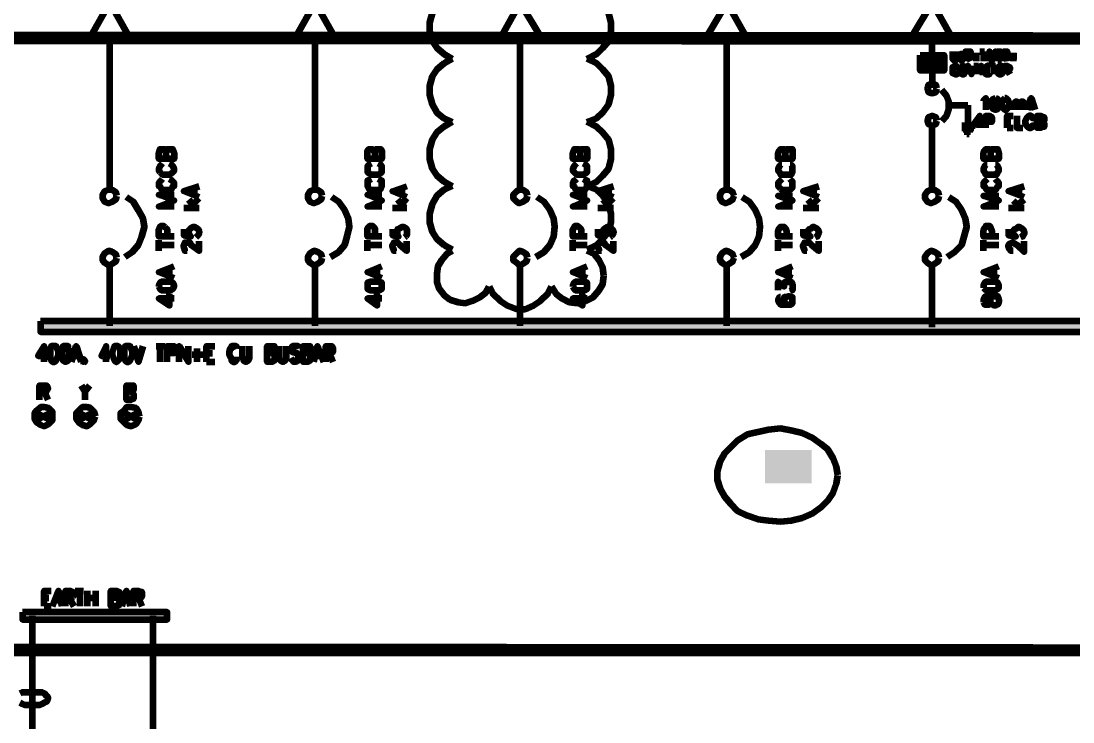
# Model space of a CAD drawing. Header units: inches. Extents: x 16 to 776, y 37 to 575.
# Drawn here: x 89.6 to 236.5, y 226.7 to 324.6 of the extents above; entities that cross this region are included whole.
import ezdxf

# ---------------------------------------------------------------- set-up
doc = ezdxf.new("R2010")
doc.units = ezdxf.units.IN
doc.header["$MEASUREMENT"] = 0
for name, color, linetype, lineweight in [('H', 7, 'CONTINUOUS', 100), ('P', 250, 'CONTINUOUS', 100), ('Text', 250, 'CONTINUOUS', 100)]:
    doc.layers.add(name, color=color, linetype=linetype, lineweight=lineweight)
doc.styles.get("Standard").update_dxf_attribs({"font": 'txt', "width": 0.75})

msp = doc.modelspace()

# ---------------------------------------------------------------- hatches: boundary and pattern name
at = {"layer": 'H', "linetype": 'Continuous'}
for color, points in [(0, [(83.83, 322.67), (83.83, 321.83), (378, 322.5)]), (0, [(83.83, 321.83), (378, 322.5), (378, 321.67)]), (0, [(92.33, 282.67), (92.33, 281.17), (373, 282.67)]), (0, [(92.33, 281.17), (373, 282.67), (373, 281.17)]), (7, [(193.5, 260), (200, 260), (193.5, 264.67)]), (7, [(200, 260), (200, 264.67), (193.5, 264.67)]), (0, [(89.83, 242), (89.83, 241), (110, 242)]), (0, [(89.83, 241), (110, 242), (110, 241)]), (0, [(378, 237), (83.83, 236.33), (83.83, 237.17)]), (0, [(378, 236.33), (378, 237), (83.83, 236.33)])]:
    msp.add_hatch(color=color, dxfattribs=at).paths.add_polyline_path(points)

# ---------------------------------------------------------------- linework, layer by layer
at = {"layer": 'P', "color": 1, "linetype": 'Continuous'}
for points in [[(149.83, 328.17), (148.67, 327.67), (147.67, 326.83), (147, 325.67), (146.67, 324.33), (146.67, 323.17), (147, 321.83), (147.67, 320.83), (148.67, 320), (149.83, 319.33)], [(168.67, 319.33), (170, 320), (170.83, 320.83), (171.67, 321.83), (172, 323.17), (172, 324.33), (171.67, 325.67), (170.83, 326.83), (170, 327.67), (168.67, 328.17)], [(149.83, 319.33), (148.67, 318.67), (147.67, 317.83), (147, 316.83), (146.67, 315.5), (146.67, 314.33), (147, 313), (147.67, 311.83), (148.67, 311), (149.83, 310.5)], [(168.67, 310.5), (170, 311), (170.83, 311.83), (171.67, 313), (172, 314.33), (172, 315.5), (171.67, 316.83), (170.83, 317.83), (170, 318.67), (168.67, 319.33)], [(149.83, 310.5), (148.67, 309.83), (147.67, 309), (147, 308), (146.67, 306.67), (146.67, 305.33), (147, 304), (147.67, 303), (148.67, 302.17), (149.83, 301.5)], [(168.67, 301.5), (170, 302.17), (170.83, 303), (171.67, 304), (172, 305.33), (172, 306.67), (171.67, 308), (170.83, 309), (170, 309.83), (168.67, 310.5)], [(149.83, 301.5), (148.67, 301), (147.67, 300.17), (147, 299), (146.67, 297.67), (146.67, 296.5), (147, 295.17), (147.67, 294.17), (148.67, 293.33), (149.83, 292.67)], [(168.67, 292.67), (170, 293.33), (170.83, 294.17), (171.67, 295.17), (172, 296.5), (172, 297.67), (171.67, 299), (170.83, 300.17), (170, 301), (168.67, 301.5)], [(149.83, 292.5), (149, 292), (148.33, 291.17), (147.83, 290.33), (147.67, 289.33), (147.67, 288.17), (148, 287.17), (148.67, 286.33), (149.5, 285.67), (150.67, 285.33), (151.67, 285.17), (152.67, 285.5), (153.67, 286), (154.5, 286.67), (155, 287.5)], [(171, 289), (170.83, 290.17), (170.33, 291.17), (169.67, 292), (168.67, 292.5)], [(163.67, 287.5), (164.33, 286.5), (165.17, 285.83), (166.17, 285.33), (167.33, 285.17), (168.5, 285.5), (169.5, 286), (170.33, 287), (170.83, 287.83), (171, 289)], [(155, 287.5), (155.5, 286.5), (156.5, 285.5), (157.5, 284.83), (158.83, 284.33), (160, 284.33), (161.17, 284.83), (162.17, 285.5), (163.17, 286.5), (163.67, 287.5)], [(203.67, 261.17), (203.5, 262.33), (203, 263.5), (202.33, 264.67), (201.33, 265.5), (200.17, 266.33), (198.67, 267), (197.33, 267.33), (195.67, 267.67), (194, 267.5), (192.5, 267.17), (191, 266.83), (189.67, 266), (188.67, 265), (187.83, 264.17), (187.17, 263), (186.83, 261.67), (186.83, 260.5), (187.17, 259.33), (187.83, 258.17), (188.67, 257.17), (189.67, 256.17), (191, 255.5), (192.5, 255), (194, 254.83), (195.67, 254.67), (197.17, 254.83), (198.67, 255.17), (200.17, 255.83), (201.33, 256.67), (202.33, 257.67), (203, 258.67), (203.5, 260), (203.67, 261.17)]]:
    msp.add_lwpolyline(points, dxfattribs=at)
at = {"layer": 'P', "color": 0, "linetype": 'Continuous'}
for points in [[(102, 327.17), (99.17, 322.17), (104.83, 322.17), (102, 327.17)], [(130.67, 327.17), (127.83, 322.17), (133.5, 322.17), (130.67, 327.17)], [(159.33, 327.17), (156.5, 322.17), (162.33, 322.17), (159.33, 327.17)], [(188.17, 327.17), (185.17, 322.17), (191, 322.17), (188.17, 327.17)], [(216.83, 327.17), (213.83, 322.17), (219.67, 322.17), (216.83, 327.17)], [(83.83, 322.67), (83.83, 321.83), (378, 321.67), (378, 322.5), (83.83, 322.67)], [(102, 301), (102, 322.17)], [(130.67, 301), (130.67, 322.17)], [(159.33, 301), (159.33, 322.17)], [(188.17, 301), (188.17, 322.17)], [(216.83, 319.83), (216.83, 322.17)], [(219.67, 320.33), (219.67, 319.5), (219.67, 319.33), (219.83, 319.17), (220, 319), (220, 319), (220.17, 319.17), (220.33, 319.33), (220.33, 319.5), (220.33, 320.33)], [(220.5, 320.33), (221, 319), (221.33, 320.33)], [(221.5, 319), (221.5, 320.33), (222, 320.33), (222.17, 320.33), (222.17, 320.17), (222.17, 320), (222.17, 320), (222.17, 320), (222.17, 319.83), (222, 319.83), (221.5, 319.83)], [(223.5, 320.33), (224.17, 320.33)], [(224, 320.33), (224, 319)], [(224.33, 320.33), (224.33, 319)], [(224.83, 319), (224.83, 320.33), (225.17, 319), (225.67, 320.33), (225.67, 319)], [(226, 319), (226, 320.33), (226.5, 320.33)], [(226.83, 319), (226.83, 320.33), (227.17, 320.33), (227.33, 320.33), (227.33, 320.17), (227.33, 320), (227.33, 320), (227.33, 319.83), (227.17, 319.83), (226.83, 319.83)], [(215.17, 319.83), (218.5, 319.83), (218.5, 317.67), (215.17, 317.67), (215.17, 319.83)], [(215.33, 319.67), (216.17, 319.67), (216.17, 317.83), (215.33, 317.83), (215.33, 319.67)], [(216.5, 319.67), (217.17, 319.67), (217.17, 317.83), (216.5, 317.83), (216.5, 319.67)], [(217.5, 319.67), (218.33, 319.67), (218.33, 317.83), (217.5, 317.83), (217.5, 319.67)], [(221.83, 319.83), (222.17, 319)], [(222.5, 319.67), (223.33, 319.67)], [(223, 320.17), (223, 319)], [(226, 319.83), (226.33, 319.83)], [(226, 319), (226.5, 319)], [(227.17, 319.83), (227.33, 319)], [(227.83, 319.67), (228.67, 319.67)], [(228.17, 320.17), (228.17, 319)], [(216.83, 317.67), (216.83, 315.67)], [(220.5, 318.17), (220.33, 318.17), (220.17, 318.33), (220, 318.33), (220, 318.17), (219.83, 318.17), (219.67, 318.17), (219.67, 317.83), (219.67, 317.67), (219.67, 317.33), (219.83, 317.33), (220, 317.17), (220.17, 317.17), (220.33, 317.17), (220.33, 317.33), (220.5, 317.33)], [(221, 318.33), (221, 318.17), (220.83, 318.17), (220.83, 318.17), (220.67, 317.83), (220.67, 317.67), (220.83, 317.33), (220.83, 317.33), (221, 317.17), (221.17, 317.17), (221.33, 317.17), (221.33, 317.33), (221.33, 317.33), (221.33, 317.67), (221.33, 317.83), (221.33, 318.17), (221.33, 318.17), (221.33, 318.17), (221.17, 318.33), (221, 318.33)], [(221.83, 317.17), (221.83, 318.33), (222.33, 317.17), (222.33, 318.33)], [(222.67, 318.33), (223.33, 318.33)], [(223, 318.33), (223, 317.17)], [(223.33, 317.17), (223.67, 318.33), (224, 317.17)], [(223.5, 317.5), (224, 317.5)], [(225, 318.17), (224.83, 318.17), (224.83, 318.17), (224.83, 318.33), (224.5, 318.33), (224.33, 318.17), (224.33, 318.17), (224.33, 317.83), (224.33, 317.67), (224.33, 317.33), (224.33, 317.33), (224.33, 317.17), (224.5, 317.17), (224.83, 317.17), (224.83, 317.33), (225, 317.33)], [(225.17, 318.33), (225.67, 318.33)], [(225.5, 318.33), (225.5, 317.17)], [(226.17, 318.33), (226.17, 318.17), (226, 318.17), (226, 318.17), (226, 317.83), (226, 317.67), (226, 317.33), (226, 317.33), (226.17, 317.17), (226.5, 317.17), (226.5, 317.17), (226.67, 317.33), (226.67, 317.33), (226.67, 317.67), (226.67, 317.83), (226.67, 318.17), (226.67, 318.17), (226.5, 318.17), (226.5, 318.33), (226.17, 318.33)], [(227, 317.17), (227, 318.33), (227.33, 318.33), (227.67, 318.17), (227.67, 318.17), (227.67, 318), (227.67, 317.83), (227.33, 317.83), (227, 317.83)], [(227.33, 317.83), (227.67, 317.17)], [(217.5, 315.17), (217.33, 315.67), (216.83, 315.67), (216.33, 315.67), (216.17, 315.17), (216.33, 314.67), (216.83, 314.5), (217.33, 314.67), (217.5, 315.17)], [(218.17, 310.67), (218.83, 311.33), (219.17, 312.33), (219.17, 313.33), (218.83, 314.17), (218.17, 315)], [(224, 313.5), (224, 313.5), (224.33, 313.83), (224.33, 312.17)], [(225.67, 313.83), (225.33, 313.67), (225.17, 313.5), (225.17, 313), (225.17, 313), (225.17, 312.67), (225.33, 312.33), (225.67, 312.17), (225.67, 312.17), (226, 312.33), (226, 312.67), (226.17, 313), (226.17, 313), (226, 313.5), (226, 313.67), (225.67, 313.83), (225.67, 313.83)], [(227, 313.83), (226.83, 313.67), (226.67, 313.5), (226.5, 313), (226.5, 313), (226.67, 312.67), (226.83, 312.33), (227, 312.17), (227.17, 312.17), (227.33, 312.33), (227.5, 312.67), (227.67, 313), (227.67, 313), (227.5, 313.5), (227.33, 313.67), (227.17, 313.83), (227, 313.83)], [(228.17, 313.33), (228.17, 312.17)], [(228.17, 313), (228.33, 313.17), (228.5, 313.33), (228.67, 313.33), (228.83, 313.17), (229, 313), (229, 312.17)], [(229, 313), (229.17, 313.17), (229.33, 313.33), (229.5, 313.33), (229.67, 313.17), (229.67, 313), (229.67, 312.17)], [(230.17, 312.17), (230.67, 313.83), (231.17, 312.17)], [(219.17, 312.83), (221.83, 312.83)], [(221.83, 312.83), (221.83, 310)], [(230.33, 312.67), (231, 312.67)], [(217.5, 310.67), (217.33, 311.17), (216.83, 311.33), (216.33, 311.17), (216.17, 310.67), (216.33, 310.17), (216.83, 310), (217.33, 310.17), (217.5, 310.67)], [(216.83, 301), (216.83, 310)], [(221, 310), (222.83, 310)], [(223.5, 309.67), (223.5, 311.33), (222.67, 310.17), (223.83, 310.17)], [(224.33, 309.67), (224.33, 311.33), (224.83, 311.33), (225.17, 311.17), (225.17, 311.17), (225.17, 311), (225.17, 310.67), (225.17, 310.5), (225.17, 310.5), (224.83, 310.5), (224.33, 310.5)], [(227.33, 309.67), (227.33, 311.33), (228.17, 311.33)], [(227.33, 310.5), (227.83, 310.5)], [(228.67, 311.33), (228.67, 309.67), (229.5, 309.67)], [(231, 311), (230.83, 311), (230.83, 311.17), (230.67, 311.33), (230.33, 311.33), (230.17, 311.17), (230, 311), (230, 311), (229.83, 310.67), (229.83, 310.33), (230, 310), (230, 310), (230.17, 309.83), (230.33, 309.67), (230.67, 309.67), (230.83, 309.83), (230.83, 310), (231, 310)], [(232, 310.5), (232.33, 310.5), (232.5, 310.33), (232.5, 310.17), (232.5, 310), (232.5, 309.83), (232.33, 309.83), (232, 309.67), (231.5, 309.67), (231.5, 311.33), (232, 311.33), (232.33, 311.17), (232.5, 311.17), (232.5, 311), (232.5, 310.83), (232.5, 310.67), (232.33, 310.5), (232, 310.5), (231.5, 310.5)], [(221, 309.67), (222.67, 309.67)], [(221.17, 309.5), (222.5, 309.5)], [(221.33, 309.17), (222.17, 309.17)], [(221.5, 309.17), (222.17, 309.17)], [(221.67, 308.83), (222, 308.83)], [(221.83, 308.83), (221.83, 308.83), (221.83, 308.83)], [(227.33, 309.67), (228.17, 309.67)], [(109.83, 306.17), (110, 306.5), (110, 306.67), (110.33, 306.67), (110.5, 306.67), (110.83, 306.67), (110.83, 306.5), (111, 306.17), (111, 305.33), (108.83, 305.33), (108.83, 306.17), (109, 306.5), (109, 306.67), (109.17, 306.67), (109.5, 306.67), (109.67, 306.67), (109.67, 306.5), (109.83, 306.17), (109.83, 305.33)], [(139, 306.17), (139, 306.5), (139.17, 306.67), (139.33, 306.67), (139.67, 306.67), (139.83, 306.67), (140, 306.5), (140, 306.17), (140, 305.33), (138, 305.33), (138, 306.17), (138, 306.5), (138.17, 306.67), (138.33, 306.67), (138.67, 306.67), (138.67, 306.67), (138.83, 306.5), (139, 306.17), (139, 305.33)], [(167.67, 306.17), (167.83, 306.5), (167.83, 306.67), (168, 306.67), (168.33, 306.67), (168.67, 306.67), (168.67, 306.5), (168.67, 306.17), (168.67, 305.33), (166.67, 305.33), (166.67, 306.17), (166.83, 306.5), (166.83, 306.67), (167, 306.67), (167.33, 306.67), (167.5, 306.67), (167.5, 306.5), (167.67, 306.17), (167.67, 305.33)], [(196.33, 306.17), (196.5, 306.5), (196.5, 306.67), (196.83, 306.67), (197, 306.67), (197.33, 306.67), (197.33, 306.5), (197.33, 306.17), (197.33, 305.33), (195.33, 305.33), (195.33, 306.17), (195.5, 306.5), (195.67, 306.67), (195.67, 306.67), (196, 306.67), (196.17, 306.67), (196.17, 306.5), (196.33, 306.17), (196.33, 305.33)], [(225, 306.17), (225.17, 306.5), (225.17, 306.67), (225.5, 306.67), (225.67, 306.67), (226, 306.67), (226, 306.5), (226.17, 306.17), (226.17, 305.33), (224, 305.33), (224, 306.17), (224.17, 306.5), (224.33, 306.67), (224.33, 306.67), (224.67, 306.67), (224.83, 306.67), (225, 306.5), (225, 306.17), (225, 305.33)], [(109.33, 304.67), (109.17, 304.5), (109, 304.33), (108.83, 304), (108.83, 303.67), (109, 303.5), (109.17, 303.33), (109.33, 303.17), (109.67, 303.17), (110.17, 303.17), (110.33, 303.17), (110.67, 303.33), (110.83, 303.5), (111, 303.67), (111, 304), (110.83, 304.33), (110.67, 304.5), (110.33, 304.67)], [(138.5, 304.67), (138.17, 304.5), (138, 304.33), (138, 304), (138, 303.67), (138, 303.5), (138.17, 303.33), (138.5, 303.17), (138.67, 303.17), (139.33, 303.17), (139.5, 303.17), (139.83, 303.33), (140, 303.5), (140, 303.67), (140, 304), (140, 304.33), (139.83, 304.5), (139.5, 304.67)], [(167.17, 304.67), (167, 304.5), (166.83, 304.33), (166.67, 304), (166.67, 303.67), (166.83, 303.5), (167, 303.33), (167.17, 303.17), (167.5, 303.17), (168, 303.17), (168.17, 303.17), (168.5, 303.33), (168.67, 303.5), (168.67, 303.67), (168.67, 304), (168.67, 304.33), (168.5, 304.5), (168.17, 304.67)], [(195.83, 304.5), (195.67, 304.5), (195.5, 304.33), (195.33, 304), (195.33, 303.67), (195.5, 303.5), (195.67, 303.17), (195.83, 303.17), (196.17, 303.17), (196.67, 303.17), (197, 303.17), (197.17, 303.17), (197.33, 303.5), (197.33, 303.67), (197.33, 304), (197.33, 304.33), (197.17, 304.5), (197, 304.5)], [(224.5, 304.5), (224.33, 304.5), (224.17, 304.33), (224, 304), (224, 303.67), (224.17, 303.5), (224.33, 303.17), (224.5, 303.17), (224.83, 303.17), (225.33, 303.17), (225.67, 303.17), (225.83, 303.17), (226, 303.5), (226.17, 303.67), (226.17, 304), (226, 304.33), (225.83, 304.5), (225.67, 304.5)], [(109.33, 302.5), (109.17, 302.33), (109, 302.17), (108.83, 302), (108.83, 301.5), (109, 301.5), (109.17, 301.17), (109.33, 301), (109.67, 301), (110.17, 301), (110.33, 301), (110.67, 301.17), (110.83, 301.5), (111, 301.5), (111, 302), (110.83, 302.17), (110.67, 302.33), (110.33, 302.5)], [(114.5, 300), (112.33, 300.83), (114.5, 301.5)], [(113.83, 300.33), (113.83, 301.33)], [(138.5, 302.5), (138.17, 302.33), (138, 302.33), (138, 302), (138, 301.5), (138, 301.5), (138.17, 301.17), (138.5, 301), (138.67, 301), (139.33, 301), (139.5, 301), (139.83, 301.17), (140, 301.5), (140, 301.5), (140, 302), (140, 302.33), (139.83, 302.33), (139.5, 302.5)], [(143.5, 300), (141.5, 300.83), (143.5, 301.5)], [(142.83, 300.33), (142.83, 301.33)], [(167.17, 302.5), (167, 302.33), (166.83, 302.33), (166.67, 302), (166.67, 301.5), (166.83, 301.5), (167, 301.17), (167.17, 301), (167.5, 301), (168, 301), (168.17, 301), (168.5, 301.17), (168.67, 301.5), (168.67, 301.5), (168.67, 302), (168.67, 302.33), (168.5, 302.33), (168.17, 302.5)], [(172.33, 300), (170.17, 300.83), (172.33, 301.5)], [(171.67, 300.33), (171.67, 301.33)], [(195.83, 302.5), (195.67, 302.33), (195.5, 302.17), (195.33, 302), (195.33, 301.5), (195.5, 301.33), (195.67, 301.17), (195.83, 301), (196.17, 301), (196.67, 301), (197, 301), (197.17, 301.17), (197.33, 301.33), (197.33, 301.5), (197.33, 302), (197.33, 302.17), (197.17, 302.33), (197, 302.5)], [(201, 300), (198.83, 300.83), (201, 301.5)], [(200.33, 300.33), (200.33, 301.33)], [(224.5, 302.5), (224.33, 302.33), (224.17, 302.17), (224, 302), (224, 301.5), (224.17, 301.5), (224.33, 301.17), (224.5, 301), (224.83, 301), (225.33, 301), (225.67, 301), (225.83, 301.17), (226, 301.5), (226.17, 301.5), (226.17, 302), (226, 302.17), (225.83, 302.33), (225.67, 302.5)], [(229.67, 300), (227.5, 300.83), (229.67, 301.5)], [(229, 300.17), (229, 301.33)], [(103, 300.17), (102.83, 300.67), (102.33, 301), (101.83, 301), (101.33, 300.83), (101, 300.33), (101, 299.83), (101.33, 299.33), (101.83, 299.17), (102.33, 299.33), (102.83, 299.67), (103, 300.17)], [(104.17, 291.67), (105.17, 292.33), (106, 293.33), (106.5, 294.5), (106.83, 295.83), (106.67, 297), (106, 298.17), (105.33, 299.33), (104.33, 300)], [(111, 298.67), (108.83, 298.67), (111, 299.5), (108.83, 300.33), (111, 300.33)], [(113, 299.67), (114, 298.5)], [(113.67, 299), (114.5, 299.83)], [(131.67, 300.17), (131.5, 300.67), (131, 301), (130.5, 301), (130, 300.83), (129.67, 300.33), (129.67, 299.83), (130, 299.33), (130.5, 299.17), (131, 299.33), (131.5, 299.67), (131.67, 300.17)], [(132.83, 291.67), (134, 292.33), (134.83, 293.33), (135.17, 294.5), (135.5, 295.83), (135.33, 297), (134.83, 298.17), (134, 299.33), (133, 300)], [(140, 298.67), (138, 298.67), (140, 299.5), (138, 300.33), (140, 300.33)], [(142.17, 299.67), (143.17, 298.5)], [(142.83, 299), (143.5, 299.83)], [(160.33, 300.17), (160.17, 300.67), (159.67, 301), (159.17, 301), (158.83, 300.83), (158.33, 300.33), (158.33, 299.83), (158.83, 299.33), (159.17, 299.17), (159.67, 299.33), (160.17, 299.67), (160.33, 300.17)], [(161.5, 291.67), (162.67, 292.33), (163.5, 293.33), (164, 294.5), (164.17, 295.83), (164, 297), (163.5, 298.17), (162.67, 299.33), (161.67, 300)], [(168.67, 298.67), (166.67, 298.67), (168.67, 299.5), (166.67, 300.33), (168.67, 300.33)], [(170.83, 299.67), (171.83, 298.5)], [(171.5, 299), (172.33, 299.83)], [(189.17, 300.17), (189, 300.67), (188.5, 301), (188, 301), (187.5, 300.83), (187.17, 300.33), (187.17, 299.83), (187.5, 299.33), (188, 299.17), (188.5, 299.33), (189, 299.67), (189.17, 300.17)], [(190.17, 291.67), (191.33, 292.33), (192.17, 293.33), (192.67, 294.5), (192.83, 295.83), (192.67, 297), (192.17, 298.17), (191.33, 299.33), (190.33, 300)], [(197.33, 298.67), (195.33, 298.67), (197.33, 299.5), (195.33, 300.17), (197.33, 300.17)], [(199.5, 299.67), (200.5, 298.5)], [(200.17, 299), (201, 299.83)], [(217.83, 300.17), (217.67, 300.67), (217.17, 301), (216.67, 301), (216.17, 300.83), (215.83, 300.33), (215.83, 299.83), (216.17, 299.33), (216.67, 299.17), (217.17, 299.33), (217.67, 299.67), (217.83, 300.17)], [(219, 291.67), (220, 292.33), (221, 293.33), (221.33, 294.5), (221.67, 295.83), (221.5, 297), (221, 298.17), (220.17, 299.33), (219.17, 300)], [(226.17, 298.67), (224, 298.67), (226.17, 299.5), (224, 300.17), (226.17, 300.17)], [(228.83, 299), (229.67, 299.67)], [(112.33, 298.5), (114.5, 298.5)], [(141.5, 298.5), (143.5, 298.5)], [(170.17, 298.5), (172.33, 298.5)], [(198.83, 298.5), (201, 298.5)], [(227.5, 298.5), (229.67, 298.5)], [(228.17, 299.5), (229.17, 298.5)], [(111, 294.5), (108.83, 294.5), (108.83, 295.5), (109, 295.67), (109, 295.83), (109.17, 296), (109.5, 296), (109.67, 295.83), (109.83, 295.67), (110, 295.5), (110, 294.5)], [(112.33, 295.5), (112.33, 294.67), (113.33, 294.5), (113.17, 294.67), (113, 295), (113, 295.17), (113.17, 295.5), (113.33, 295.67), (113.67, 295.83), (113.83, 295.83), (114.17, 295.67), (114.33, 295.5), (114.5, 295.17), (114.5, 295), (114.33, 294.67), (114.17, 294.5), (114, 294.33)], [(140, 294.5), (138, 294.5), (138, 295.5), (138, 295.67), (138.17, 295.83), (138.33, 296), (138.67, 296), (138.83, 295.83), (139, 295.67), (139, 295.5), (139, 294.5)], [(141.5, 295.5), (141.5, 294.67), (142.33, 294.5), (142.17, 294.67), (142.17, 295), (142.17, 295.17), (142.17, 295.5), (142.5, 295.67), (142.83, 295.83), (143, 295.83), (143.33, 295.67), (143.5, 295.5), (143.5, 295.17), (143.5, 295), (143.5, 294.67), (143.33, 294.5), (143.17, 294.33)], [(168.67, 294.5), (166.67, 294.5), (166.67, 295.5), (166.83, 295.67), (166.83, 295.83), (167, 296), (167.33, 296), (167.5, 295.83), (167.67, 295.67), (167.83, 295.5), (167.83, 294.5)], [(170.17, 295.5), (170.17, 294.67), (171, 294.5), (171, 294.67), (170.83, 295), (170.83, 295.17), (171, 295.5), (171.17, 295.67), (171.5, 295.83), (171.67, 295.83), (172, 295.67), (172.17, 295.5), (172.33, 295.17), (172.33, 295), (172.17, 294.67), (172, 294.5), (171.83, 294.33)], [(197.33, 294.5), (195.33, 294.5), (195.33, 295.33), (195.5, 295.67), (195.67, 295.83), (195.67, 295.83), (196, 295.83), (196.17, 295.83), (196.33, 295.67), (196.5, 295.33), (196.5, 294.5)], [(198.83, 295.5), (198.83, 294.67), (199.83, 294.5), (199.67, 294.67), (199.5, 295), (199.5, 295.17), (199.67, 295.5), (200, 295.67), (200.17, 295.83), (200.33, 295.83), (200.67, 295.67), (200.83, 295.5), (201, 295.17), (201, 295), (200.83, 294.67), (200.83, 294.5), (200.5, 294.33)], [(226.17, 294.5), (224, 294.5), (224, 295.33), (224.17, 295.67), (224.33, 295.83), (224.33, 296), (224.83, 296), (225, 295.83), (225, 295.67), (225.17, 295.33), (225.17, 294.5)], [(227.5, 295.5), (227.5, 294.67), (228.5, 294.5), (228.33, 294.67), (228.17, 294.83), (228.17, 295.17), (228.33, 295.5), (228.67, 295.67), (228.83, 295.83), (229, 295.83), (229.33, 295.67), (229.5, 295.5), (229.67, 295.17), (229.67, 294.83), (229.5, 294.67), (229.5, 294.5), (229.17, 294.33)], [(108.83, 292.5), (108.83, 294)], [(112.83, 292.5), (112.5, 292.5), (112.5, 292.67), (112.33, 293), (112.33, 293.33), (112.5, 293.5), (112.5, 293.67), (112.83, 293.67), (113, 293.67), (113.17, 293.67), (113.33, 293.33), (114.5, 292.5), (114.5, 293.83)], [(138, 292.5), (138, 294)], [(142, 292.5), (141.83, 292.5), (141.67, 292.5), (141.67, 292.67), (141.5, 293), (141.5, 293.33), (141.67, 293.5), (141.67, 293.67), (141.83, 293.67), (142, 293.67), (142.17, 293.67), (142.5, 293.33), (143.5, 292.5), (143.5, 293.83)], [(166.67, 292.5), (166.67, 294)], [(170.67, 292.5), (170.5, 292.5), (170.33, 292.5), (170.33, 292.67), (170.17, 293), (170.17, 293.33), (170.33, 293.5), (170.33, 293.67), (170.5, 293.67), (170.83, 293.67), (171, 293.67), (171.17, 293.33), (172.33, 292.5), (172.33, 293.83)], [(195.33, 292.5), (195.33, 294)], [(199.33, 292.5), (199.17, 292.5), (199, 292.5), (199, 292.67), (198.83, 293), (198.83, 293.33), (199, 293.5), (199, 293.67), (199.17, 293.67), (199.5, 293.67), (199.67, 293.67), (200, 293.33), (201, 292.5), (201, 293.83)], [(224, 292.5), (224, 294)], [(228.17, 292.5), (228, 292.5), (227.83, 292.5), (227.67, 292.67), (227.5, 293), (227.5, 293.33), (227.67, 293.5), (227.83, 293.5), (228, 293.67), (228.17, 293.67), (228.33, 293.5), (228.67, 293.33), (229.67, 292.33), (229.67, 293.83)], [(103, 291.5), (102.83, 292), (102.33, 292.33), (101.83, 292.5), (101.33, 292.17), (101, 291.67), (101, 291.17), (101.33, 290.83), (101.83, 290.5), (102.33, 290.67), (102.83, 291), (103, 291.5)], [(108.83, 293.33), (111, 293.33)], [(131.67, 291.5), (131.5, 292), (131, 292.33), (130.5, 292.5), (130, 292.17), (129.67, 291.67), (129.67, 291.17), (130, 290.83), (130.5, 290.5), (131, 290.67), (131.5, 291), (131.67, 291.5)], [(138, 293.33), (140, 293.33)], [(160.33, 291.5), (160.17, 292), (159.67, 292.33), (159.17, 292.5), (158.83, 292.17), (158.33, 291.67), (158.33, 291.17), (158.83, 290.83), (159.17, 290.5), (159.67, 290.67), (160.17, 291), (160.33, 291.5)], [(166.67, 293.33), (168.67, 293.33)], [(189.17, 291.5), (189, 292), (188.5, 292.33), (188, 292.5), (187.5, 292.17), (187.17, 291.67), (187.17, 291.17), (187.5, 290.83), (188, 290.5), (188.5, 290.67), (189, 291), (189.17, 291.5)], [(195.33, 293.33), (197.33, 293.33)], [(217.83, 291.5), (217.67, 292), (217.17, 292.33), (216.67, 292.5), (216.17, 292.17), (215.83, 291.67), (215.83, 291.17), (216.17, 290.83), (216.67, 290.5), (217.17, 290.67), (217.67, 291), (217.83, 291.5)], [(224, 293.33), (226.17, 293.33)], [(102, 282), (102, 290.5)], [(111, 288.67), (108.83, 289.5), (111, 290.33)], [(110.33, 289), (110.33, 290)], [(130.67, 282), (130.67, 290.5)], [(140, 288.67), (138, 289.5), (140, 290.33)], [(139.33, 289), (139.33, 290)], [(159.33, 282), (159.33, 290.5)], [(168.67, 288.67), (166.67, 289.5), (168.67, 290.33)], [(168, 289), (168, 290)], [(188.17, 282), (188.17, 290.5)], [(197.33, 288.67), (195.33, 289.5), (197.33, 290.33)], [(196.83, 289), (196.83, 290)], [(216.83, 281.83), (216.83, 290.5)], [(226.17, 288.67), (224, 289.5), (226.17, 290.33)], [(225.5, 289), (225.5, 290)], [(108.83, 287.5), (109, 287.17), (109.17, 287), (109.67, 287), (110, 287), (110.5, 287), (110.83, 287.17), (111, 287.5), (111, 287.67), (110.83, 288), (110.5, 288.17), (110, 288.17), (109.67, 288.17), (109.17, 288.17), (109, 288), (108.83, 287.67), (108.83, 287.5)], [(138, 287.5), (138, 287.17), (138.33, 287), (138.83, 287), (139.17, 287), (139.67, 287), (140, 287.17), (140, 287.5), (140, 287.67), (140, 288), (139.67, 288.17), (139.17, 288.17), (138.83, 288.17), (138.33, 288.17), (138, 288), (138, 287.67), (138, 287.5)], [(166.67, 287.5), (166.83, 287.17), (167, 287), (167.5, 287), (167.83, 287), (168.33, 287), (168.67, 287.17), (168.67, 287.5), (168.67, 287.67), (168.67, 288), (168.33, 288.17), (167.83, 288.17), (167.5, 288.17), (167, 288.17), (166.83, 288), (166.67, 287.67), (166.67, 287.5)], [(195.33, 287), (195.33, 288.17), (196.17, 287.5), (196.17, 287.83), (196.17, 288), (196.33, 288.17), (196.67, 288.17), (196.83, 288.17), (197.17, 288.17), (197.33, 287.83), (197.33, 287.67), (197.33, 287.33), (197.33, 287), (197.33, 287), (197, 286.83)], [(224, 287.33), (224.17, 287.17), (224.33, 287), (225, 287), (225.17, 287), (225.67, 287), (226, 287.17), (226.17, 287.33), (226.17, 287.67), (226, 288), (225.67, 288.17), (225.17, 288.17), (225, 288.17), (224.33, 288.17), (224.17, 288), (224, 287.67), (224, 287.33)], [(111, 285.83), (108.83, 285.83), (110.33, 284.83), (110.33, 286.5)], [(140, 285.83), (138, 285.83), (139.33, 284.83), (139.33, 286.5)], [(168.67, 285.83), (166.67, 285.83), (168, 284.83), (168, 286.5)], [(195.67, 286), (195.5, 286), (195.33, 285.67), (195.33, 285.5), (195.5, 285.17), (195.67, 285), (196.17, 285), (196.83, 285), (197.17, 285), (197.33, 285.17), (197.33, 285.5), (197.33, 285.67), (197.33, 286), (197.17, 286), (196.83, 286.17), (196.5, 286), (196.17, 286), (196.17, 285.67), (196.17, 285.5), (196.17, 285.17), (196.5, 285), (196.83, 285)], [(224, 285.33), (224.17, 285), (224.33, 285), (224.5, 285), (224.83, 285), (224.83, 285.17), (225, 285.67), (225, 286), (225.17, 286.17), (225.5, 286.17), (225.67, 286.17), (226, 286.17), (226, 286), (226.17, 285.67), (226.17, 285.33), (226, 285), (226, 285), (225.67, 284.83), (225.5, 284.83), (225.17, 285), (225, 285.17), (225, 285.5), (224.83, 285.83), (224.83, 286), (224.5, 286.17), (224.33, 286.17), (224.17, 286), (224, 285.67), (224, 285.33)], [(92.33, 282.67), (92.33, 281.17), (373, 281.17), (373, 282.67), (92.33, 282.67)], [(92.83, 277), (92.83, 279.17), (92, 277.83), (93.17, 277.83)], [(94, 279.17), (93.83, 279.17), (93.67, 278.83), (93.67, 278.33), (93.67, 278), (93.67, 277.5), (93.83, 277.17), (94, 277), (94.33, 277), (94.5, 277.17), (94.67, 277.5), (94.83, 278), (94.83, 278.33), (94.67, 278.83), (94.5, 279.17), (94.33, 279.17), (94, 279.17)], [(95.83, 279.17), (95.5, 279.17), (95.33, 278.83), (95.33, 278.33), (95.33, 278), (95.33, 277.5), (95.5, 277.17), (95.83, 277), (95.83, 277), (96.17, 277.17), (96.17, 277.5), (96.33, 278), (96.33, 278.33), (96.17, 278.83), (96.17, 279.17), (95.83, 279.17), (95.83, 279.17)], [(96.67, 277), (97.33, 279.17), (98, 277)], [(101.5, 277), (101.5, 279.17), (100.83, 277.83), (102, 277.83)], [(102.83, 279.17), (102.67, 279.17), (102.5, 278.83), (102.33, 278.33), (102.33, 278), (102.5, 277.5), (102.67, 277.17), (102.83, 277), (103, 277), (103.17, 277.17), (103.5, 277.5), (103.5, 278), (103.5, 278.33), (103.5, 278.83), (103.17, 279.17), (103, 279.17), (102.83, 279.17)], [(104.33, 279.17), (104.17, 279.17), (104, 278.83), (104, 278.33), (104, 278), (104, 277.5), (104.17, 277.17), (104.33, 277), (104.67, 277), (104.83, 277.17), (105, 277.5), (105.17, 278), (105.17, 278.33), (105, 278.83), (104.83, 279.17), (104.67, 279.17), (104.33, 279.17)], [(105.33, 279.17), (106, 277), (106.67, 279.17)], [(108.5, 279.17), (109.67, 279.17)], [(109, 279.17), (109, 277)], [(110, 277), (110, 279.17), (110.83, 279.17), (111, 279.17), (111.17, 279), (111.17, 278.83), (111.17, 278.5), (111.17, 278.33), (111, 278.17), (110.83, 278.17), (110, 278.17)], [(111.67, 277), (111.67, 279.17), (113, 277), (113, 279.17)], [(115.5, 277), (115.5, 279.17), (116.67, 279.17)], [(119.83, 278.83), (119.83, 278.83), (119.67, 279.17), (119.5, 279.17), (119.17, 279.17), (119, 279.17), (119, 278.83), (118.83, 278.83), (118.67, 278.33), (118.67, 278), (118.83, 277.67), (119, 277.5), (119, 277.17), (119.17, 277), (119.5, 277), (119.67, 277.17), (119.83, 277.5), (119.83, 277.67)], [(120.5, 279.17), (120.5, 277.67), (120.67, 277.5), (120.67, 277.17), (121, 277), (121, 277), (121.33, 277.17), (121.5, 277.5), (121.5, 277.67), (121.5, 279.17)], [(124.67, 278.17), (125, 278.17), (125, 278), (125, 277.83), (125, 277.5), (125, 277.33), (125, 277.17), (124.67, 277), (124, 277), (124, 279.17), (124.67, 279.17), (125, 279.17), (125, 279), (125, 278.83), (125, 278.67), (125, 278.33), (125, 278.33), (124.67, 278.17), (124, 278.17)], [(125.67, 279.17), (125.67, 277.67), (125.67, 277.5), (125.83, 277.17), (126.17, 277), (126.17, 277), (126.5, 277.17), (126.67, 277.5), (126.67, 277.67), (126.67, 279.17)], [(128.33, 278.83), (128.33, 279.17), (128, 279.17), (127.67, 279.17), (127.5, 279.17), (127.33, 278.83), (127.33, 278.83), (127.33, 278.5), (127.5, 278.33), (127.67, 278.33), (128.17, 278.17), (128.33, 278), (128.33, 278), (128.33, 277.67), (128.33, 277.5), (128.33, 277.17), (128, 277), (127.67, 277), (127.5, 277.17), (127.33, 277.5)], [(129.67, 278.17), (130, 278.17), (130, 278), (130, 277.83), (130, 277.5), (130, 277.33), (130, 277.17), (129.67, 277), (129, 277), (129, 279.17), (129.67, 279.17), (130, 279.17), (130, 279), (130, 278.83), (130, 278.67), (130, 278.33), (130, 278.33), (129.67, 278.17), (129, 278.17)], [(130.5, 277), (131, 279.17), (131.83, 277)], [(132.17, 277), (132.17, 279.17), (132.83, 279.17), (133, 279.17), (133.17, 279), (133.17, 278.83), (133.17, 278.67), (133.17, 278.33), (133, 278.33), (132.83, 278.17), (132.17, 278.17)], [(97, 277.83), (97.67, 277.83)], [(113.5, 278), (115, 278)], [(114.17, 278.83), (114.17, 277)], [(115.5, 278.17), (116.33, 278.17)], [(130.67, 277.83), (131.5, 277.83)], [(132.67, 278.17), (133.17, 277)], [(98.5, 277.17), (98.33, 277), (98.33, 277.17), (98.33, 277.33), (98.5, 277.17), (98.5, 277), (98.33, 276.83), (98.33, 276.67)], [(115.5, 277), (116.67, 277)], [(92.17, 271.67), (92.17, 273.67), (92.83, 273.67), (93.17, 273.67), (93.17, 273.67), (93.33, 273.33), (93.33, 273.17), (93.17, 273), (93.17, 272.83), (92.83, 272.83), (92.17, 272.83)], [(98, 273.67), (98.5, 272.83), (98.5, 271.67)], [(99.17, 273.67), (98.5, 272.83)], [(105, 272.83), (105.17, 272.67), (105.33, 272.5), (105.33, 272.33), (105.33, 272), (105.33, 271.83), (105.17, 271.83), (105, 271.67), (104.33, 271.67), (104.33, 273.67), (105, 273.67), (105.17, 273.67), (105.33, 273.67), (105.33, 273.33), (105.33, 273.17), (105.33, 273), (105.17, 272.83), (105, 272.83), (104.33, 272.83)], [(92.83, 272.83), (93.33, 271.67)], [(94, 269.33), (94, 270), (93.5, 270.5), (92.83, 270.67), (92.33, 270.67), (91.83, 270.17), (91.5, 269.83), (91.5, 269), (91.83, 268.5), (92.33, 268.17), (92.83, 268), (93.5, 268.33), (94, 268.83), (94, 269.33)], [(100, 269.33), (99.83, 270), (99.33, 270.5), (98.83, 270.67), (98.17, 270.67), (97.67, 270.17), (97.33, 269.83), (97.33, 269), (97.67, 268.5), (98.17, 268.17), (98.83, 268), (99.33, 268.33), (99.83, 268.83), (100, 269.33)], [(106.17, 269.33), (106, 270), (105.67, 270.5), (105, 270.67), (104.33, 270.67), (104, 270.17), (103.5, 269.83), (103.5, 269), (104, 268.5), (104.33, 268.17), (105, 268), (105.67, 268.33), (106, 268.83), (106.17, 269.33)], [(94, 270), (91.5, 268.67)], [(91.5, 270), (94, 268.67)], [(97.5, 270), (99.83, 268.67)], [(99.83, 270), (97.5, 268.67)], [(106.17, 270), (103.83, 268.67)], [(103.83, 270), (106.17, 268.67)], [(92.83, 242.83), (92.83, 245), (93.83, 245)], [(92.83, 244), (93.5, 244)], [(94, 242.83), (94.83, 245), (95.33, 242.83)], [(95.83, 242.83), (95.83, 245), (96.5, 245), (96.67, 244.83), (96.83, 244.83), (97, 244.5), (97, 244.33), (96.83, 244.17), (96.67, 244), (96.5, 244), (95.83, 244)], [(96.33, 244), (97, 242.83)], [(97.17, 245), (98.33, 245)], [(97.83, 245), (97.83, 242.83)], [(98.83, 245), (98.83, 242.83)], [(98.83, 244), (100, 244)], [(100, 245), (100, 242.83)], [(103, 244), (103.17, 243.83), (103.33, 243.67), (103.33, 243.67), (103.33, 243.17), (103.33, 243), (103.17, 243), (103, 242.83), (102.17, 242.83), (102.17, 245), (103, 245), (103.17, 244.83), (103.33, 244.83), (103.33, 244.5), (103.33, 244.33), (103.33, 244.17), (103.17, 244), (103, 244), (102.17, 244)], [(103.67, 242.83), (104.33, 245), (104.83, 242.83)], [(105.33, 242.83), (105.33, 245), (106, 245), (106.33, 244.83), (106.5, 244.83), (106.5, 244.5), (106.5, 244.33), (106.5, 244.17), (106.33, 244), (106, 244), (105.33, 244)], [(106, 244), (106.5, 242.83)], [(92.83, 242.83), (93.83, 242.83)], [(94.33, 243.67), (95.17, 243.67)], [(104, 243.67), (104.83, 243.67)], [(89.83, 242), (89.83, 241), (110, 241), (110, 242), (89.83, 242)], [(91.17, 241.5), (91.17, 216.17)], [(108, 241.5), (108, 216.17)], [(378, 236.33), (378, 237), (83.83, 237.17), (83.83, 236.33), (378, 236.33)], [(89.5, 230.67), (89.83, 230.83), (90.17, 230.83), (90.67, 230.83), (91, 230.83), (91.5, 230.83), (91.83, 230.83), (92.17, 230.83), (92.5, 230.83), (92.83, 230.67), (93.17, 230.33), (93.17, 230.33), (93.33, 230.17), (93.33, 230)], [(93.33, 230), (93.33, 229.83), (93.17, 229.5), (93.17, 229.5), (92.83, 229.33), (92.5, 229.17), (92.17, 229), (91.83, 229), (91.5, 229), (91, 229), (90.67, 229), (90.17, 229), (89.83, 229.17), (89.5, 229.33)]]:
    msp.add_lwpolyline(points, dxfattribs=at)

# ---------------------------------------------------------------- texts
at = {"layer": 'Text', "color": 7, "linetype": 'Continuous', "char_height": 3.3333, "attachment_point": 4}
for insert in [(193.67, 264), (196.17, 264)]:
    msp.add_mtext('{\\fCIDFont+ F6|b0|i0|c1|p15;}', dxfattribs=dict(at, insert=insert))

doc.saveas('drawing.dxf')
